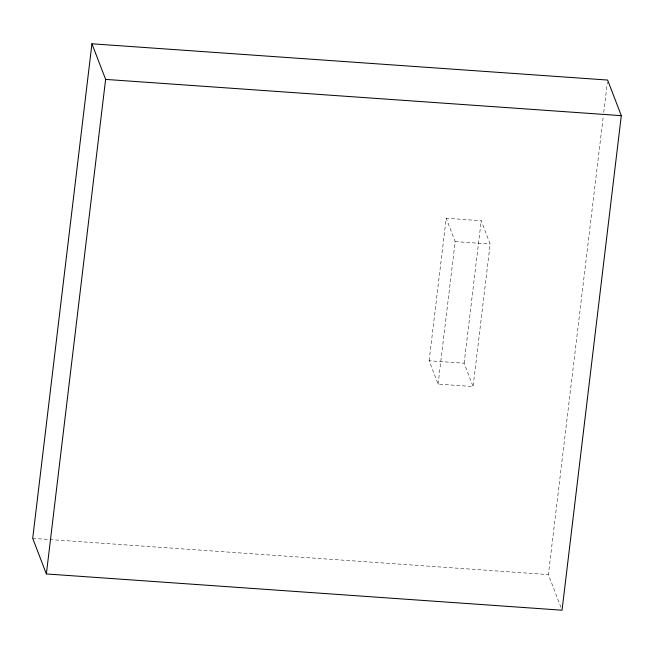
<?xml version="1.0" encoding="UTF-8"?>
<svg xmlns="http://www.w3.org/2000/svg" width="654" height="654" viewBox="0 0 654 654"><rect width="100%" height="100%" fill="white"/><g stroke="black" fill="none" stroke-linecap="round" stroke-linejoin="round"><path stroke-width="0.49" stroke-dasharray="3.27 2.45" d="M429.122 360.755L446.2 218.248L481.213 220.709L490.165 244.032L473.095 386.547L438.082 384.086L429.122 360.755L464.136 363.223L473.095 386.547M438.082 384.086L455.151 241.571L446.2 218.248M464.136 363.223L481.213 220.709M560.977 607.394L548.387 574.596L603.258 116.535M603.748 112.48L607.386 82.077M455.151 241.571L490.165 244.032M32.7 538.348L548.387 574.596"/><path stroke-width="0.98" d="M91.944 43.793L32.7 538.348L46.369 573.95L562.056 610.207L621.3 115.652L607.631 80.05L91.944 43.793L105.613 79.404L46.369 573.95M105.613 79.404L621.3 115.652"/></g></svg>
